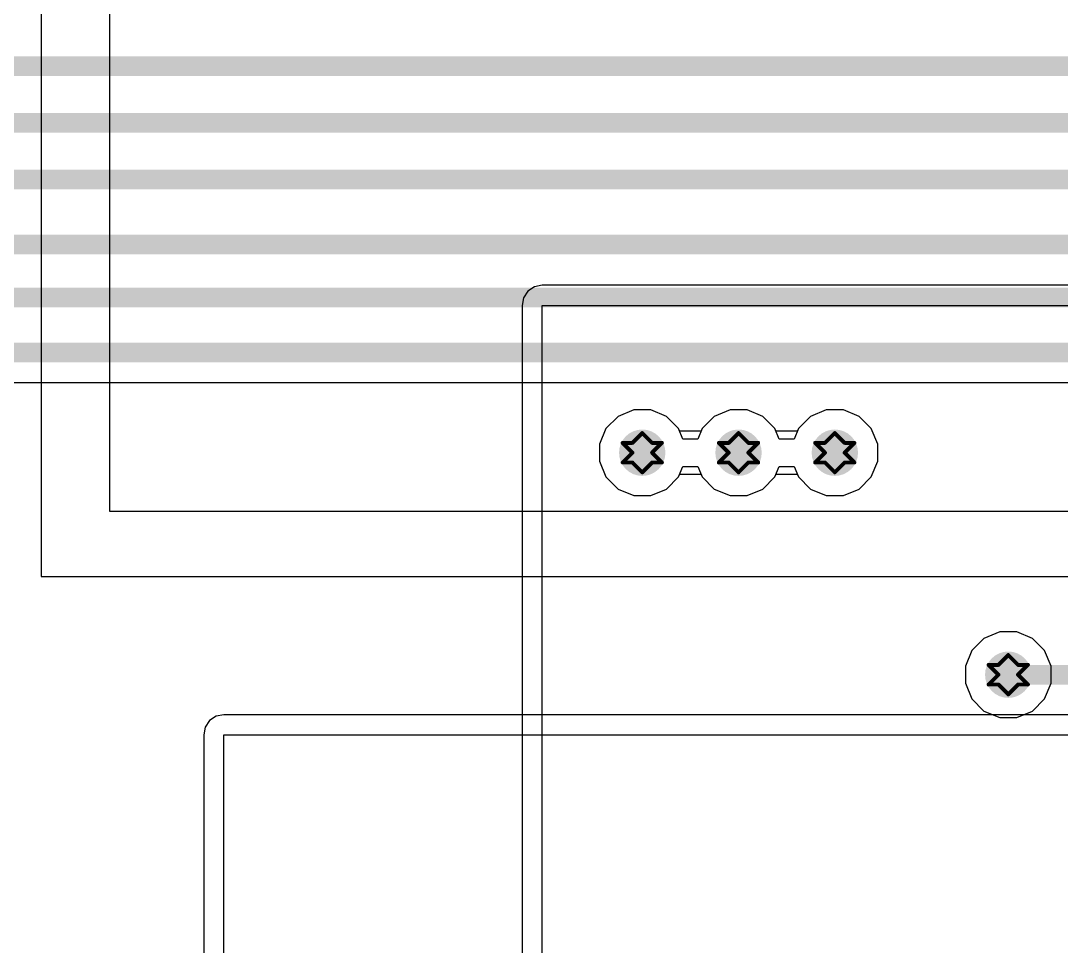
# Model space of a CAD drawing. Header units: inches. Extents: x 24 to 500, y 68 to 269.
# Drawn here: x 290.95 to 304.4, y 120.87 to 132.84 of the extents above; entities that cross this region are included whole.
import ezdxf

# ---------------------------------------------------------------- set-up
doc = ezdxf.new("R2010")
doc.units = ezdxf.units.IN
for name, color, linetype in [('Bottom Layer', 5, 'Continuous'), ('Drill Drawing', 1, 'Continuous'), ('Layer 1', 16, 'Continuous'), ('Layer 2', 76, 'Continuous'), ('Top Layer', 1, 'Continuous'), ('Via Holes', 16, 'Continuous')]:
    doc.layers.add(name, color=color, linetype=linetype)

msp = doc.modelspace()

# ---------------------------------------------------------------- hatches: boundary and pattern name
at = {"layer": 'Bottom Layer'}
h = msp.add_hatch(color=5, dxfattribs=at)
edge = h.paths.add_edge_path()
edge.add_arc((298.983, 127.254), 0.3, 0, 360)
h = msp.add_hatch(color=5, dxfattribs=at)
edge = h.paths.add_edge_path()
edge.add_arc((300.228, 127.254), 0.3, 0, 360)
h = msp.add_hatch(color=5, dxfattribs=at)
edge = h.paths.add_edge_path()
edge.add_arc((301.473, 127.254), 0.3, 0, 360)
h = msp.add_hatch(color=5, dxfattribs=at)
edge = h.paths.add_edge_path()
edge.add_arc((303.715, 124.384), 0.3, 0, 360)
at = {"layer": 'Layer 1'}
h = msp.add_hatch(color=16, dxfattribs=at)
edge = h.paths.add_edge_path()
edge.add_arc((298.983, 127.254), 0.3, 0, 360)
h = msp.add_hatch(color=16, dxfattribs=at)
edge = h.paths.add_edge_path()
edge.add_arc((300.228, 127.254), 0.3, 0, 360)
h = msp.add_hatch(color=16, dxfattribs=at)
edge = h.paths.add_edge_path()
edge.add_arc((301.473, 127.254), 0.3, 0, 360)
h = msp.add_hatch(color=16, dxfattribs=at)
edge = h.paths.add_edge_path()
edge.add_arc((303.715, 124.384), 0.3, 0, 360)
at = {"layer": 'Layer 2'}
h = msp.add_hatch(color=76, dxfattribs=at)
edge = h.paths.add_edge_path()
edge.add_arc((298.983, 127.254), 0.3, 0, 360)
h = msp.add_hatch(color=76, dxfattribs=at)
edge = h.paths.add_edge_path()
edge.add_arc((300.228, 127.254), 0.3, 0, 360)
h = msp.add_hatch(color=76, dxfattribs=at)
edge = h.paths.add_edge_path()
edge.add_arc((301.473, 127.254), 0.3, 0, 360)
h = msp.add_hatch(color=76, dxfattribs=at)
edge = h.paths.add_edge_path()
edge.add_arc((303.715, 124.384), 0.3, 0, 360)
at = {"layer": 'Top Layer'}
h = msp.add_hatch(color=1, dxfattribs=at)
edge = h.paths.add_edge_path()
edge.add_arc((298.983, 127.254), 0.3, 0, 360)
h = msp.add_hatch(color=1, dxfattribs=at)
edge = h.paths.add_edge_path()
edge.add_arc((300.228, 127.254), 0.3, 0, 360)
h = msp.add_hatch(color=1, dxfattribs=at)
edge = h.paths.add_edge_path()
edge.add_arc((301.473, 127.254), 0.3, 0, 360)
h = msp.add_hatch(color=1, dxfattribs=at)
edge = h.paths.add_edge_path()
edge.add_arc((303.715, 124.384), 0.3, 0, 360)
at = {"layer": 'Via Holes'}
h = msp.add_hatch(color=7, dxfattribs=at)
edge = h.paths.add_edge_path()
edge.add_arc((298.983, 127.254), 0.15, 0, 360)
h = msp.add_hatch(color=7, dxfattribs=at)
edge = h.paths.add_edge_path()
edge.add_arc((300.228, 127.254), 0.15, 0, 360)
h = msp.add_hatch(color=7, dxfattribs=at)
edge = h.paths.add_edge_path()
edge.add_arc((301.473, 127.254), 0.15, 0, 360)
h = msp.add_hatch(color=7, dxfattribs=at)
edge = h.paths.add_edge_path()
edge.add_arc((303.715, 124.384), 0.15, 0, 360)

# ---------------------------------------------------------------- linework, layer by layer
at = {"layer": 'Bottom Layer'}
for p, q in [((297.688, 129.418), (297.589, 129.398)), ((305.68, 129.418), (297.688, 129.418)), ((297.505, 129.342), (297.449, 129.258)), ((297.589, 129.398), (297.505, 129.342)), ((297.449, 129.258), (297.429, 129.159)), ((297.429, 129.159), (297.429, 114.938)), ((297.688, 103.378), (297.688, 129.159)), ((297.688, 129.159), (305.68, 129.159)), ((303.401, 124.853), (303.245, 124.698)), ((303.605, 124.938), (303.401, 124.853)), ((303.825, 124.938), (303.605, 124.938)), ((304.029, 124.853), (303.825, 124.938)), ((304.185, 124.698), (304.029, 124.853)), ((303.245, 124.698), (303.161, 124.494)), ((304.269, 124.494), (304.185, 124.698)), ((303.161, 124.494), (303.161, 124.274)), ((304.269, 124.274), (304.269, 124.494)), ((303.161, 124.274), (303.245, 124.07)), ((304.185, 124.07), (304.269, 124.274)), ((303.245, 124.07), (303.401, 123.914)), ((304.029, 123.914), (304.185, 124.07)), ((303.401, 123.914), (303.605, 123.83)), ((303.825, 123.83), (304.029, 123.914)), ((303.605, 123.83), (303.825, 123.83))]:
    msp.add_line(p, q, dxfattribs=at)
at = {"layer": 'Drill Drawing'}
for points in [[(298.856, 127.381, 0.0508, 0.0508, 0), (298.983, 127.508, 0.0508, 0.0508, 0)], [(298.983, 127.508, 0.0508, 0.0508, 0), (299.11, 127.381, 0.0508, 0.0508, 0)], [(300.101, 127.381, 0.0508, 0.0508, 0), (300.228, 127.508, 0.0508, 0.0508, 0)], [(300.228, 127.508, 0.0508, 0.0508, 0), (300.355, 127.381, 0.0508, 0.0508, 0)], [(301.346, 127.381, 0.0508, 0.0508, 0), (301.473, 127.508, 0.0508, 0.0508, 0)], [(301.473, 127.508, 0.0508, 0.0508, 0), (301.6, 127.381, 0.0508, 0.0508, 0)], [(298.729, 127.381, 0.0508, 0.0508, 0), (298.856, 127.254, 0.0508, 0.0508, 0)], [(298.729, 127.381, 0.0508, 0.0508, 0), (298.856, 127.381, 0.0508, 0.0508, 0)], [(299.11, 127.381, 0.0508, 0.0508, 0), (299.237, 127.381, 0.0508, 0.0508, 0)], [(299.11, 127.254, 0.0508, 0.0508, 0), (299.237, 127.381, 0.0508, 0.0508, 0)], [(299.974, 127.381, 0.0508, 0.0508, 0), (300.101, 127.254, 0.0508, 0.0508, 0)], [(299.974, 127.381, 0.0508, 0.0508, 0), (300.101, 127.381, 0.0508, 0.0508, 0)], [(300.355, 127.381, 0.0508, 0.0508, 0), (300.482, 127.381, 0.0508, 0.0508, 0)], [(300.355, 127.254, 0.0508, 0.0508, 0), (300.482, 127.381, 0.0508, 0.0508, 0)], [(301.219, 127.381, 0.0508, 0.0508, 0), (301.346, 127.254, 0.0508, 0.0508, 0)], [(301.219, 127.381, 0.0508, 0.0508, 0), (301.346, 127.381, 0.0508, 0.0508, 0)], [(301.6, 127.381, 0.0508, 0.0508, 0), (301.727, 127.381, 0.0508, 0.0508, 0)], [(301.6, 127.254, 0.0508, 0.0508, 0), (301.727, 127.381, 0.0508, 0.0508, 0)], [(298.729, 127.127, 0.0508, 0.0508, 0), (298.856, 127.254, 0.0508, 0.0508, 0)], [(299.11, 127.254, 0.0508, 0.0508, 0), (299.237, 127.127, 0.0508, 0.0508, 0)], [(299.974, 127.127, 0.0508, 0.0508, 0), (300.101, 127.254, 0.0508, 0.0508, 0)], [(300.355, 127.254, 0.0508, 0.0508, 0), (300.482, 127.127, 0.0508, 0.0508, 0)], [(301.219, 127.127, 0.0508, 0.0508, 0), (301.346, 127.254, 0.0508, 0.0508, 0)], [(301.6, 127.254, 0.0508, 0.0508, 0), (301.727, 127.127, 0.0508, 0.0508, 0)], [(298.729, 127.127, 0.0508, 0.0508, 0), (298.856, 127.127, 0.0508, 0.0508, 0)], [(298.856, 127.127, 0.0508, 0.0508, 0), (298.983, 127, 0.0508, 0.0508, 0)], [(298.983, 127, 0.0508, 0.0508, 0), (299.11, 127.127, 0.0508, 0.0508, 0)], [(299.11, 127.127, 0.0508, 0.0508, 0), (299.237, 127.127, 0.0508, 0.0508, 0)], [(299.974, 127.127, 0.0508, 0.0508, 0), (300.101, 127.127, 0.0508, 0.0508, 0)], [(300.101, 127.127, 0.0508, 0.0508, 0), (300.228, 127, 0.0508, 0.0508, 0)], [(300.228, 127, 0.0508, 0.0508, 0), (300.355, 127.127, 0.0508, 0.0508, 0)], [(300.355, 127.127, 0.0508, 0.0508, 0), (300.482, 127.127, 0.0508, 0.0508, 0)], [(301.219, 127.127, 0.0508, 0.0508, 0), (301.346, 127.127, 0.0508, 0.0508, 0)], [(301.346, 127.127, 0.0508, 0.0508, 0), (301.473, 127, 0.0508, 0.0508, 0)], [(301.473, 127, 0.0508, 0.0508, 0), (301.6, 127.127, 0.0508, 0.0508, 0)], [(301.6, 127.127, 0.0508, 0.0508, 0), (301.727, 127.127, 0.0508, 0.0508, 0)], [(303.588, 124.511, 0.0508, 0.0508, 0), (303.715, 124.638, 0.0508, 0.0508, 0)], [(303.715, 124.638, 0.0508, 0.0508, 0), (303.842, 124.511, 0.0508, 0.0508, 0)], [(303.461, 124.511, 0.0508, 0.0508, 0), (303.588, 124.384, 0.0508, 0.0508, 0)], [(303.461, 124.511, 0.0508, 0.0508, 0), (303.588, 124.511, 0.0508, 0.0508, 0)], [(303.842, 124.511, 0.0508, 0.0508, 0), (303.969, 124.511, 0.0508, 0.0508, 0)], [(303.842, 124.384, 0.0508, 0.0508, 0), (303.969, 124.511, 0.0508, 0.0508, 0)], [(303.461, 124.257, 0.0508, 0.0508, 0), (303.588, 124.384, 0.0508, 0.0508, 0)], [(303.842, 124.384, 0.0508, 0.0508, 0), (303.969, 124.257, 0.0508, 0.0508, 0)], [(303.461, 124.257, 0.0508, 0.0508, 0), (303.588, 124.257, 0.0508, 0.0508, 0)], [(303.588, 124.257, 0.0508, 0.0508, 0), (303.715, 124.13, 0.0508, 0.0508, 0)], [(303.715, 124.13, 0.0508, 0.0508, 0), (303.842, 124.257, 0.0508, 0.0508, 0)], [(303.842, 124.257, 0.0508, 0.0508, 0), (303.969, 124.257, 0.0508, 0.0508, 0)]]:
    msp.add_lwpolyline(points, format="xyseb", dxfattribs=at)
for points in [[(298.971, 127.508, 0.0254, 0.0254, 1), (298.996, 127.508, 0.0254, 0.0254, 1)], [(298.971, 127.508, 0.0254, 0.0254, 1), (298.996, 127.508, 0.0254, 0.0254, 1)], [(300.215, 127.508, 0.0254, 0.0254, 1), (300.241, 127.508, 0.0254, 0.0254, 1)], [(300.215, 127.508, 0.0254, 0.0254, 1), (300.241, 127.508, 0.0254, 0.0254, 1)], [(301.46, 127.508, 0.0254, 0.0254, 1), (301.485, 127.508, 0.0254, 0.0254, 1)], [(301.46, 127.508, 0.0254, 0.0254, 1), (301.485, 127.508, 0.0254, 0.0254, 1)], [(298.717, 127.381, 0.0254, 0.0254, 1), (298.742, 127.381, 0.0254, 0.0254, 1)], [(298.717, 127.381, 0.0254, 0.0254, 1), (298.742, 127.381, 0.0254, 0.0254, 1)], [(298.844, 127.381, 0.0254, 0.0254, 1), (298.869, 127.381, 0.0254, 0.0254, 1)], [(298.844, 127.381, 0.0254, 0.0254, 1), (298.869, 127.381, 0.0254, 0.0254, 1)], [(299.098, 127.381, 0.0254, 0.0254, 1), (299.123, 127.381, 0.0254, 0.0254, 1)], [(299.098, 127.381, 0.0254, 0.0254, 1), (299.123, 127.381, 0.0254, 0.0254, 1)], [(299.225, 127.381, 0.0254, 0.0254, 1), (299.25, 127.381, 0.0254, 0.0254, 1)], [(299.225, 127.381, 0.0254, 0.0254, 1), (299.25, 127.381, 0.0254, 0.0254, 1)], [(299.961, 127.381, 0.0254, 0.0254, 1), (299.987, 127.381, 0.0254, 0.0254, 1)], [(299.961, 127.381, 0.0254, 0.0254, 1), (299.987, 127.381, 0.0254, 0.0254, 1)], [(300.088, 127.381, 0.0254, 0.0254, 1), (300.114, 127.381, 0.0254, 0.0254, 1)], [(300.088, 127.381, 0.0254, 0.0254, 1), (300.114, 127.381, 0.0254, 0.0254, 1)], [(300.342, 127.381, 0.0254, 0.0254, 1), (300.368, 127.381, 0.0254, 0.0254, 1)], [(300.342, 127.381, 0.0254, 0.0254, 1), (300.368, 127.381, 0.0254, 0.0254, 1)], [(300.469, 127.381, 0.0254, 0.0254, 1), (300.495, 127.381, 0.0254, 0.0254, 1)], [(300.469, 127.381, 0.0254, 0.0254, 1), (300.495, 127.381, 0.0254, 0.0254, 1)], [(301.206, 127.381, 0.0254, 0.0254, 1), (301.231, 127.381, 0.0254, 0.0254, 1)], [(301.206, 127.381, 0.0254, 0.0254, 1), (301.231, 127.381, 0.0254, 0.0254, 1)], [(301.333, 127.381, 0.0254, 0.0254, 1), (301.358, 127.381, 0.0254, 0.0254, 1)], [(301.333, 127.381, 0.0254, 0.0254, 1), (301.358, 127.381, 0.0254, 0.0254, 1)], [(301.587, 127.381, 0.0254, 0.0254, 1), (301.612, 127.381, 0.0254, 0.0254, 1)], [(301.587, 127.381, 0.0254, 0.0254, 1), (301.612, 127.381, 0.0254, 0.0254, 1)], [(301.714, 127.381, 0.0254, 0.0254, 1), (301.739, 127.381, 0.0254, 0.0254, 1)], [(301.714, 127.381, 0.0254, 0.0254, 1), (301.739, 127.381, 0.0254, 0.0254, 1)], [(298.844, 127.254, 0.0254, 0.0254, 1), (298.869, 127.254, 0.0254, 0.0254, 1)], [(298.844, 127.254, 0.0254, 0.0254, 1), (298.869, 127.254, 0.0254, 0.0254, 1)], [(299.098, 127.254, 0.0254, 0.0254, 1), (299.123, 127.254, 0.0254, 0.0254, 1)], [(299.098, 127.254, 0.0254, 0.0254, 1), (299.123, 127.254, 0.0254, 0.0254, 1)], [(300.088, 127.254, 0.0254, 0.0254, 1), (300.114, 127.254, 0.0254, 0.0254, 1)], [(300.088, 127.254, 0.0254, 0.0254, 1), (300.114, 127.254, 0.0254, 0.0254, 1)], [(300.342, 127.254, 0.0254, 0.0254, 1), (300.368, 127.254, 0.0254, 0.0254, 1)], [(300.342, 127.254, 0.0254, 0.0254, 1), (300.368, 127.254, 0.0254, 0.0254, 1)], [(301.333, 127.254, 0.0254, 0.0254, 1), (301.358, 127.254, 0.0254, 0.0254, 1)], [(301.333, 127.254, 0.0254, 0.0254, 1), (301.358, 127.254, 0.0254, 0.0254, 1)], [(301.587, 127.254, 0.0254, 0.0254, 1), (301.612, 127.254, 0.0254, 0.0254, 1)], [(301.587, 127.254, 0.0254, 0.0254, 1), (301.612, 127.254, 0.0254, 0.0254, 1)], [(298.717, 127.127, 0.0254, 0.0254, 1), (298.742, 127.127, 0.0254, 0.0254, 1)], [(298.717, 127.127, 0.0254, 0.0254, 1), (298.742, 127.127, 0.0254, 0.0254, 1)], [(298.844, 127.127, 0.0254, 0.0254, 1), (298.869, 127.127, 0.0254, 0.0254, 1)], [(298.844, 127.127, 0.0254, 0.0254, 1), (298.869, 127.127, 0.0254, 0.0254, 1)], [(299.098, 127.127, 0.0254, 0.0254, 1), (299.123, 127.127, 0.0254, 0.0254, 1)], [(299.098, 127.127, 0.0254, 0.0254, 1), (299.123, 127.127, 0.0254, 0.0254, 1)], [(299.225, 127.127, 0.0254, 0.0254, 1), (299.25, 127.127, 0.0254, 0.0254, 1)], [(299.225, 127.127, 0.0254, 0.0254, 1), (299.25, 127.127, 0.0254, 0.0254, 1)], [(299.961, 127.127, 0.0254, 0.0254, 1), (299.987, 127.127, 0.0254, 0.0254, 1)], [(299.961, 127.127, 0.0254, 0.0254, 1), (299.987, 127.127, 0.0254, 0.0254, 1)], [(300.088, 127.127, 0.0254, 0.0254, 1), (300.114, 127.127, 0.0254, 0.0254, 1)], [(300.088, 127.127, 0.0254, 0.0254, 1), (300.114, 127.127, 0.0254, 0.0254, 1)], [(300.342, 127.127, 0.0254, 0.0254, 1), (300.368, 127.127, 0.0254, 0.0254, 1)], [(300.342, 127.127, 0.0254, 0.0254, 1), (300.368, 127.127, 0.0254, 0.0254, 1)], [(300.469, 127.127, 0.0254, 0.0254, 1), (300.495, 127.127, 0.0254, 0.0254, 1)], [(300.469, 127.127, 0.0254, 0.0254, 1), (300.495, 127.127, 0.0254, 0.0254, 1)], [(301.206, 127.127, 0.0254, 0.0254, 1), (301.231, 127.127, 0.0254, 0.0254, 1)], [(301.206, 127.127, 0.0254, 0.0254, 1), (301.231, 127.127, 0.0254, 0.0254, 1)], [(301.333, 127.127, 0.0254, 0.0254, 1), (301.358, 127.127, 0.0254, 0.0254, 1)], [(301.333, 127.127, 0.0254, 0.0254, 1), (301.358, 127.127, 0.0254, 0.0254, 1)], [(301.587, 127.127, 0.0254, 0.0254, 1), (301.612, 127.127, 0.0254, 0.0254, 1)], [(301.587, 127.127, 0.0254, 0.0254, 1), (301.612, 127.127, 0.0254, 0.0254, 1)], [(301.714, 127.127, 0.0254, 0.0254, 1), (301.739, 127.127, 0.0254, 0.0254, 1)], [(301.714, 127.127, 0.0254, 0.0254, 1), (301.739, 127.127, 0.0254, 0.0254, 1)], [(298.971, 127, 0.0254, 0.0254, 1), (298.996, 127, 0.0254, 0.0254, 1)], [(298.971, 127, 0.0254, 0.0254, 1), (298.996, 127, 0.0254, 0.0254, 1)], [(300.215, 127, 0.0254, 0.0254, 1), (300.241, 127, 0.0254, 0.0254, 1)], [(300.215, 127, 0.0254, 0.0254, 1), (300.241, 127, 0.0254, 0.0254, 1)], [(301.46, 127, 0.0254, 0.0254, 1), (301.485, 127, 0.0254, 0.0254, 1)], [(301.46, 127, 0.0254, 0.0254, 1), (301.485, 127, 0.0254, 0.0254, 1)], [(303.702, 124.638, 0.0254, 0.0254, 1), (303.728, 124.638, 0.0254, 0.0254, 1)], [(303.702, 124.638, 0.0254, 0.0254, 1), (303.728, 124.638, 0.0254, 0.0254, 1)], [(303.448, 124.511, 0.0254, 0.0254, 1), (303.474, 124.511, 0.0254, 0.0254, 1)], [(303.448, 124.511, 0.0254, 0.0254, 1), (303.474, 124.511, 0.0254, 0.0254, 1)], [(303.575, 124.511, 0.0254, 0.0254, 1), (303.601, 124.511, 0.0254, 0.0254, 1)], [(303.575, 124.511, 0.0254, 0.0254, 1), (303.601, 124.511, 0.0254, 0.0254, 1)], [(303.829, 124.511, 0.0254, 0.0254, 1), (303.855, 124.511, 0.0254, 0.0254, 1)], [(303.829, 124.511, 0.0254, 0.0254, 1), (303.855, 124.511, 0.0254, 0.0254, 1)], [(303.956, 124.511, 0.0254, 0.0254, 1), (303.982, 124.511, 0.0254, 0.0254, 1)], [(303.956, 124.511, 0.0254, 0.0254, 1), (303.982, 124.511, 0.0254, 0.0254, 1)], [(303.575, 124.384, 0.0254, 0.0254, 1), (303.601, 124.384, 0.0254, 0.0254, 1)], [(303.575, 124.384, 0.0254, 0.0254, 1), (303.601, 124.384, 0.0254, 0.0254, 1)], [(303.829, 124.384, 0.0254, 0.0254, 1), (303.855, 124.384, 0.0254, 0.0254, 1)], [(303.829, 124.384, 0.0254, 0.0254, 1), (303.855, 124.384, 0.0254, 0.0254, 1)], [(303.448, 124.257, 0.0254, 0.0254, 1), (303.474, 124.257, 0.0254, 0.0254, 1)], [(303.448, 124.257, 0.0254, 0.0254, 1), (303.474, 124.257, 0.0254, 0.0254, 1)], [(303.575, 124.257, 0.0254, 0.0254, 1), (303.601, 124.257, 0.0254, 0.0254, 1)], [(303.575, 124.257, 0.0254, 0.0254, 1), (303.601, 124.257, 0.0254, 0.0254, 1)], [(303.702, 124.13, 0.0254, 0.0254, 1), (303.728, 124.13, 0.0254, 0.0254, 1)], [(303.702, 124.13, 0.0254, 0.0254, 1), (303.728, 124.13, 0.0254, 0.0254, 1)], [(303.829, 124.257, 0.0254, 0.0254, 1), (303.855, 124.257, 0.0254, 0.0254, 1)], [(303.829, 124.257, 0.0254, 0.0254, 1), (303.855, 124.257, 0.0254, 0.0254, 1)], [(303.956, 124.257, 0.0254, 0.0254, 1), (303.982, 124.257, 0.0254, 0.0254, 1)], [(303.956, 124.257, 0.0254, 0.0254, 1), (303.982, 124.257, 0.0254, 0.0254, 1)]]:
    msp.add_lwpolyline(points, format="xyseb", close=True, dxfattribs=at)
at = {"layer": 'Layer 1'}
for p, q in [((298.873, 127.808), (298.67, 127.724)), ((299.094, 127.808), (298.873, 127.808)), ((299.297, 127.724), (299.094, 127.808)), ((300.118, 127.808), (299.914, 127.724)), ((300.338, 127.808), (300.118, 127.808)), ((300.542, 127.724), (300.338, 127.808)), ((301.362, 127.808), (301.159, 127.724)), ((301.583, 127.808), (301.362, 127.808)), ((301.786, 127.724), (301.583, 127.808)), ((298.67, 127.724), (298.514, 127.568)), ((299.453, 127.568), (299.297, 127.724)), ((299.914, 127.724), (299.758, 127.568)), ((300.698, 127.568), (300.542, 127.724)), ((301.159, 127.724), (301.003, 127.568)), ((301.942, 127.568), (301.786, 127.724)), ((298.514, 127.568), (298.429, 127.364)), ((299.468, 127.531), (299.453, 127.568)), ((299.743, 127.531), (299.468, 127.531)), ((299.758, 127.568), (299.743, 127.531)), ((300.713, 127.531), (300.698, 127.568)), ((300.988, 127.531), (300.713, 127.531)), ((301.003, 127.568), (300.988, 127.531)), ((302.027, 127.364), (301.942, 127.568)), ((298.429, 127.364), (298.429, 127.144)), ((302.027, 127.144), (302.027, 127.364)), ((298.429, 127.144), (298.514, 126.94)), ((301.942, 126.94), (302.027, 127.144)), ((298.514, 126.94), (298.67, 126.784)), ((299.297, 126.784), (299.453, 126.94)), ((299.453, 126.94), (299.468, 126.977)), ((299.468, 126.977), (299.743, 126.977)), ((299.743, 126.977), (299.758, 126.94)), ((299.758, 126.94), (299.914, 126.784)), ((300.542, 126.784), (300.698, 126.94)), ((300.698, 126.94), (300.713, 126.977)), ((300.713, 126.977), (300.988, 126.977)), ((300.988, 126.977), (301.003, 126.94)), ((301.003, 126.94), (301.159, 126.784)), ((301.786, 126.784), (301.942, 126.94)), ((298.67, 126.784), (298.873, 126.7)), ((299.094, 126.7), (299.297, 126.784)), ((299.914, 126.784), (300.118, 126.7)), ((300.338, 126.7), (300.542, 126.784)), ((301.159, 126.784), (301.362, 126.7)), ((301.583, 126.7), (301.786, 126.784)), ((298.873, 126.7), (299.094, 126.7)), ((300.118, 126.7), (300.338, 126.7)), ((301.362, 126.7), (301.583, 126.7))]:
    msp.add_line(p, q, dxfattribs=at)
at = {"layer": 'Layer 2'}
for p, q in [((291.211, 172.223), (291.211, 125.654)), ((292.1, 126.492), (292.1, 161.544)), ((310.896, 126.492), (292.1, 126.492)), ((291.211, 125.654), (319.802, 125.654)), ((303.401, 124.853), (303.245, 124.698)), ((303.605, 124.938), (303.401, 124.853)), ((303.825, 124.938), (303.605, 124.938)), ((304.029, 124.853), (303.825, 124.938)), ((304.185, 124.698), (304.029, 124.853)), ((303.245, 124.698), (303.161, 124.494)), ((304.269, 124.494), (304.185, 124.698)), ((303.161, 124.494), (303.161, 124.274)), ((304.269, 124.274), (304.269, 124.494)), ((303.161, 124.274), (303.245, 124.07)), ((304.185, 124.07), (304.269, 124.274)), ((303.245, 124.07), (303.401, 123.914)), ((304.029, 123.914), (304.185, 124.07)), ((303.401, 123.914), (303.605, 123.83)), ((303.825, 123.83), (304.029, 123.914)), ((303.605, 123.83), (303.825, 123.83))]:
    msp.add_line(p, q, dxfattribs=at)
at = {"layer": 'Top Layer'}
for p, q in [((290.793, 128.161), (341.464, 128.161)), ((298.873, 127.808), (298.67, 127.724)), ((299.094, 127.808), (298.873, 127.808)), ((299.297, 127.724), (299.094, 127.808)), ((300.118, 127.808), (299.914, 127.724)), ((300.338, 127.808), (300.118, 127.808)), ((300.542, 127.724), (300.338, 127.808)), ((301.362, 127.808), (301.159, 127.724)), ((301.583, 127.808), (301.362, 127.808)), ((301.786, 127.724), (301.583, 127.808)), ((298.67, 127.724), (298.514, 127.568)), ((299.453, 127.568), (299.297, 127.724)), ((299.914, 127.724), (299.758, 127.568)), ((300.698, 127.568), (300.542, 127.724)), ((301.159, 127.724), (301.003, 127.568)), ((301.942, 127.568), (301.786, 127.724)), ((298.514, 127.568), (298.429, 127.364)), ((299.51, 127.431), (299.453, 127.568)), ((299.758, 127.568), (299.702, 127.431)), ((300.754, 127.431), (300.698, 127.568)), ((301.003, 127.568), (300.946, 127.431)), ((302.027, 127.364), (301.942, 127.568)), ((299.702, 127.431), (299.51, 127.431)), ((300.946, 127.431), (300.754, 127.431)), ((298.429, 127.364), (298.429, 127.144)), ((302.027, 127.144), (302.027, 127.364)), ((298.429, 127.144), (298.514, 126.94)), ((301.942, 126.94), (302.027, 127.144)), ((299.453, 126.94), (299.51, 127.077)), ((299.51, 127.077), (299.702, 127.077)), ((299.702, 127.077), (299.758, 126.94)), ((300.698, 126.94), (300.754, 127.077)), ((300.754, 127.077), (300.946, 127.077)), ((300.946, 127.077), (301.003, 126.94)), ((298.514, 126.94), (298.67, 126.784)), ((299.297, 126.784), (299.453, 126.94)), ((299.758, 126.94), (299.914, 126.784)), ((300.542, 126.784), (300.698, 126.94)), ((301.003, 126.94), (301.159, 126.784)), ((301.786, 126.784), (301.942, 126.94)), ((298.67, 126.784), (298.873, 126.7)), ((299.094, 126.7), (299.297, 126.784)), ((299.914, 126.784), (300.118, 126.7)), ((300.338, 126.7), (300.542, 126.784)), ((301.159, 126.784), (301.362, 126.7)), ((301.583, 126.7), (301.786, 126.784)), ((298.873, 126.7), (299.094, 126.7)), ((300.118, 126.7), (300.338, 126.7)), ((301.362, 126.7), (301.583, 126.7)), ((293.39, 123.791), (293.334, 123.707)), ((293.474, 123.847), (293.39, 123.791)), ((293.573, 123.867), (293.474, 123.847)), ((306.507, 123.867), (293.573, 123.867)), ((293.334, 123.707), (293.314, 123.608)), ((293.314, 123.608), (293.314, 110.646)), ((293.573, 110.646), (293.573, 123.608)), ((293.573, 123.608), (313.848, 123.608))]:
    msp.add_line(p, q, dxfattribs=at)
for points in [[(277.01, 132.253, 0.254, 0.254, 0), (359.1, 132.253, 0.254, 0.254, 0)], [(267.97, 131.519, 0.254, 0.254, 0), (340.967, 131.519, 0.254, 0.254, 0)], [(277.697, 130.785, 0.254, 0.254, 0), (349.86, 130.785, 0.254, 0.254, 0)], [(281.129, 129.946, 0.254, 0.254, 0), (348.996, 129.946, 0.254, 0.254, 0)], [(289.927, 129.261, 0.254, 0.254, 0), (328.219, 129.261, 0.254, 0.254, 0)], [(290.793, 128.549, 0.254, 0.254, 0), (341.808, 128.549, 0.254, 0.254, 0)], [(303.715, 124.384, 0.254, 0.254, 0), (305.511, 124.384, 0.254, 0.254, 0)]]:
    msp.add_lwpolyline(points, format="xyseb", dxfattribs=at)
msp.add_lwpolyline([(303.652, 124.384, 0.127, 0.127, 1), (303.779, 124.384, 0.127, 0.127, 1)], format="xyseb", close=True, dxfattribs=at)

doc.saveas('drawing.dxf')
